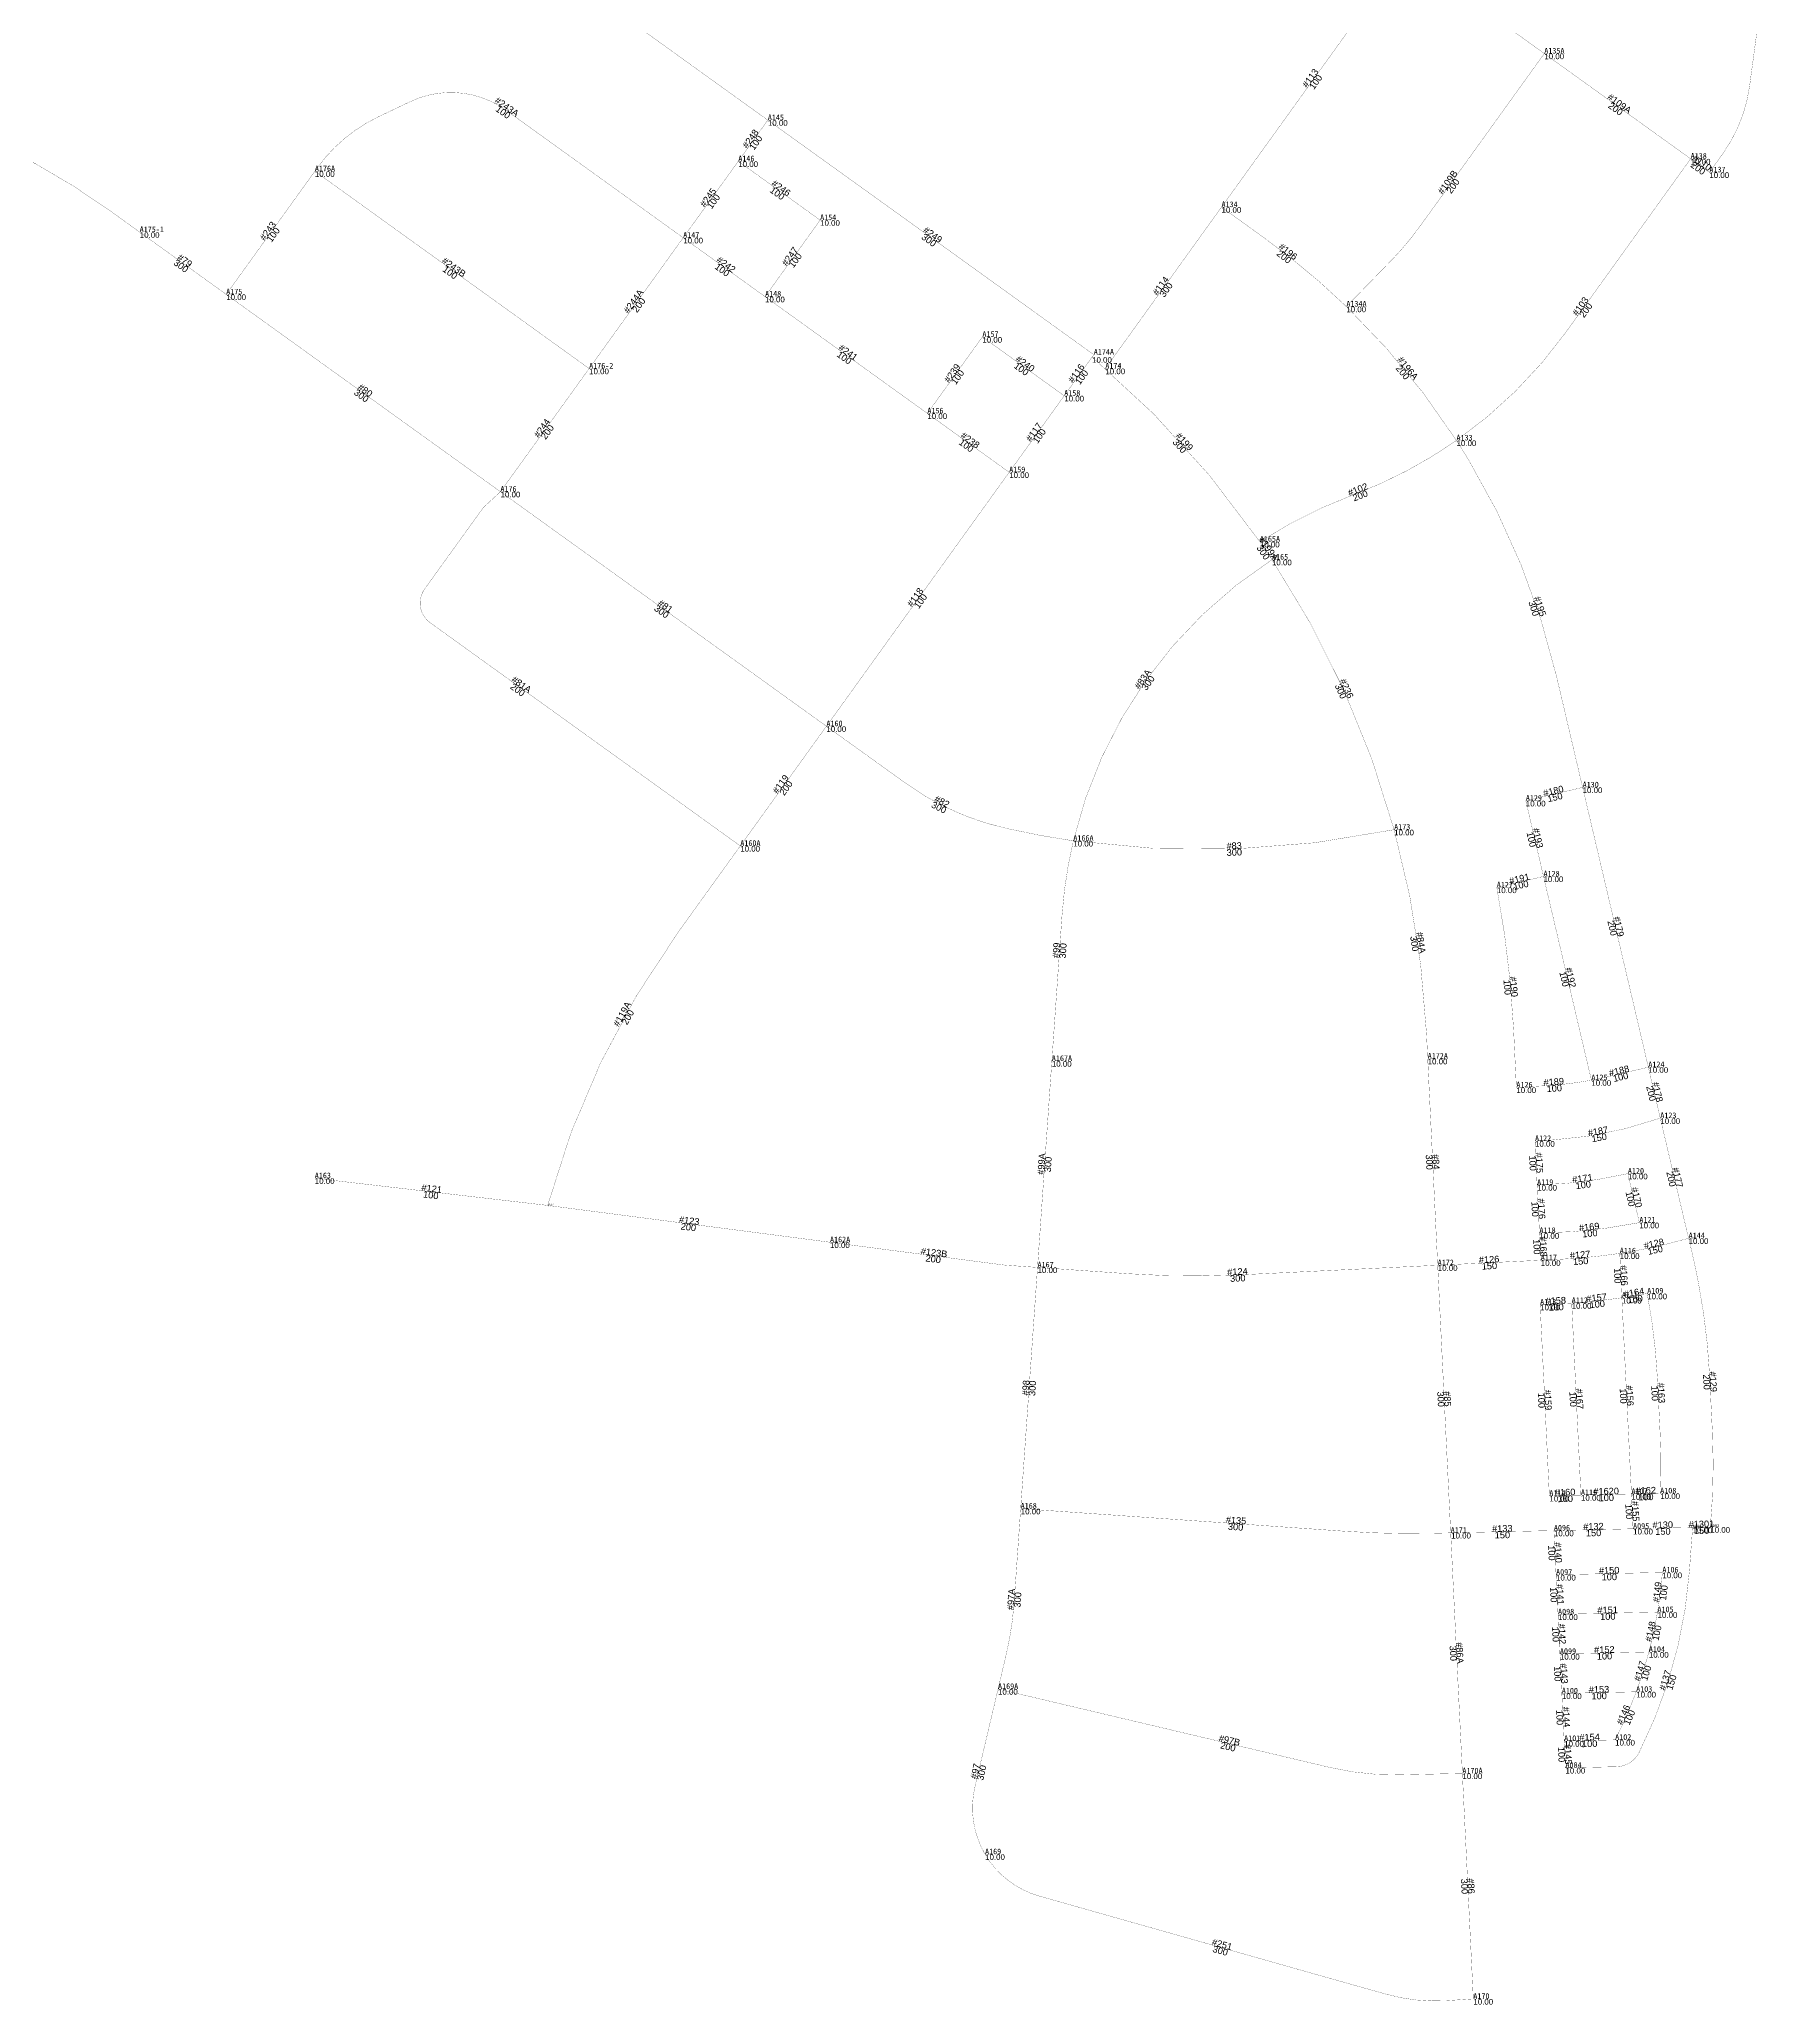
# Model space of a CAD drawing. Header units: metres. Extents: x 145475 to 149778, y 297310 to 301410.
# Drawn here: x 147950 to 149778, y 297310 to 299395 of the extents above; entities that cross this region are included whole.
import ezdxf
from ezdxf.enums import TextEntityAlignment as Align

# ---------------------------------------------------------------- set-up
doc = ezdxf.new("R2010")
doc.units = ezdxf.units.M
for name, color, linetype in [('L_diameter', 3, 'Continuous'), ('L_FH', 10, 'Continuous'), ('L_Junction', 1, 'Continuous'), ('L_pipeline', 5, 'Continuous'), ('L_pipes', 2, 'Continuous')]:
    doc.layers.add(name, color=color, linetype=linetype)
doc.styles.get("Standard").update_dxf_attribs({"font": 'arial.ttf'})
doc.styles.add('굴림체', font='GulimChe.ttf')

msp = doc.modelspace()

# ---------------------------------------------------------------- linework, layer by layer
at = {"layer": 'L_pipeline', "color": 5, "const_width": 0.2}
for points in [[(149550.3, 299698.5), (149716, 299579.3, -0.277105), (149776.7, 299438.2), (149764.2, 299345.3, -0.122992), (149735.6, 299273.6), (149721.6, 299254.1)], [(149336.4, 299111.7), (149385.4, 299162, 0.037252), (149413.7, 299195.8), (149440.3, 299232.6), (149458.5, 299258), (149546.4, 299380.2)], [(148241.9, 299255.3), (148244.6, 299259.1, -0.126622), (148309.4, 299313.1), (148343.2, 299329.2, -0.27326), (148444.8, 299320), (148632.7, 299184.7)], [(149453.2, 298969.6, 0.084021), (149569, 299084), (149637.8, 299179.6), (149701.7, 299268.5)], [(149203.9, 299217.2), (149248.5, 299185.1, -0.03592), (149336.4, 299111.7, -0.035171)], [(149336.4, 299111.7, -0.057816), (149453.2, 298969.6)], [(149244.6, 298862.1, 0.066343), (149066.6, 299058)], [(149244.6, 298862.1, -0.054273), (149343.7, 298911.9, 0.047651), (149427.1, 298952.5), (149453.2, 298969.6)], [(149453.2, 298969.6, -0.005284), (149466.2, 298948.8, -0.077928), (149559.3, 298719.7), (149584.8, 298611.1), (149587.1, 298601.4)], [(148693.3, 298539.3), (148364.3, 298776.1, -0.414214), (148358.4, 298812), (148420.5, 298898.2), (148438.8, 298915.2)], [(149257.5, 298843.1, 0.193651), (149046.7, 298544.7)], [(149244.6, 298862.1, -0.005741), (149257.5, 298843.1, -0.004938)], [(149257.5, 298843.1, -0.078985), (149387.1, 298556.5)], [(148784.7, 298666.3), (148869.4, 298605.4, 0.105243), (148979, 298557.2), (149012, 298550.4), (149046.7, 298544.7)], [(149046.7, 298544.7, 0.085666), (149387.1, 298556.5, 0.08166)], [(149387.1, 298556.5, -0.054681), (149421.4, 298340.7), (149422.7, 298313.5)], [(148693.3, 298539.3), (148627.6, 298448, 0.090547), (148488.9, 298157.8)], [(149046.7, 298544.7, 0.040755), (149034.7, 298466), (149023.9, 298311)], [(149496, 298495.2, -0.03455), (149513.8, 298345.2), (149516.8, 298283)], [(149656.8, 298304.5), (149612.8, 298294.1, -0.01138), (149596.4, 298290.7, -0.01138)], [(149516.8, 298283), (149550.3, 298285, 0.031539), (149596.4, 298290.7, 0.020415)], [(149536.6, 298226.1), (149553.7, 298227.1, 0.069562), (149669.5, 298250.4)], [(149538.8, 298179.5, 0.051319), (149635.1, 298191.5)], [(149541, 298128.5, 0.04671), (149647.3, 298139.5, 0.04671)], [(149008.7, 298092), (148975.8, 298094.3, -0.015126), (148970.3, 298094.9), (148788.5, 298118.7)], [(149626.5, 298106.9, 0.031127), (149699.6, 298122.9)], [(149699.6, 298122.9, -0.011023), (149709.5, 298078.1, -0.036312), (149721.9, 297976), (149724.8, 297916.7, -0.035418), (149722.6, 297816.4, -0.035418)], [(149008.7, 298092), (149104.9, 298085.3, 0.029525), (149223.1, 298084.1), (149433.3, 298094.3)], [(149542.7, 298099.6), (149564.2, 298100.7, 0.026019), (149626.5, 298106.9)], [(149542, 298052.5), (149566.5, 298053.7, 0.003464), (149575.5, 298054.2, 0.003464)], [(149575.5, 298054.2, 0.020627), (149628.7, 298059.8)], [(149628.7, 298059.8, 0.010496), (149655.6, 298064.3, 0.008016)], [(149655.6, 298064.3, -0.035067), (149666.5, 297973.3), (149669.4, 297914, -0.023648), (149669.4, 297852.2)], [(148990.8, 297836), (148983.9, 297737, -0.040688), (148975.5, 297681.3), (148966.8, 297644.6)], [(148990.8, 297836), (149334.9, 297812, 0.022927), (149426.7, 297809.8), (149447.6, 297810.3)], [(149703.8, 297816), (149700.4, 297769.9, -0.099438), (149647, 297577.2, -0.276715), (149623, 297562.1), (149568.9, 297560.9)], [(149666.5, 297726.1, 0.022581), (149671.7, 297768.3)], [(149657.4, 297683.9, 0.022982), (149666.5, 297726.1)], [(149643.9, 297641.6, 0.023614), (149657.4, 297683.9)], [(148966.8, 297644.6), (148965.5, 297639), (148942.3, 297540.9, 0.193248), (148953, 297469.2)], [(148966.8, 297644.6), (149318.7, 297561.4, 0.063674), (149392.9, 297553.5), (149459.5, 297555)], [(149621.6, 297590.6, 0.029646), (149643.9, 297641.6, 0.024534)], [(148953, 297469.2, 0.193248), (149010.4, 297424.9), (149312, 297339.5), (149379.1, 297320.6, 0.084616), (149442.4, 297313.9), (149471.1, 297315.7)]]:
    msp.add_lwpolyline(points, format="xyb", dxfattribs=at)
for points in [[(148432.1, 299518.5), (148722.5, 299309.5)], [(149203.9, 299217.2), (149398, 299487)], [(149398, 299487), (149546.4, 299380.2)], [(149546.4, 299380.2), (149701.7, 299268.5)], [(148691.2, 299265.9), (148722.5, 299309.5)], [(149068.4, 299060.6), (148860.5, 299210.3), (148722.5, 299309.5)], [(148632.7, 299184.7), (148691.2, 299265.9)], [(148691.2, 299265.9), (148778, 299203.4)], [(149701.7, 299268.5), (149721.6, 299254.1)], [(148241.9, 299255.3), (148532.9, 299045.9)], [(149203.9, 299217.2), (149100.9, 299074), (149080.6, 299045.9)], [(148778, 299203.4), (148719.6, 299122.2)], [(148532.9, 299045.9), (148632.7, 299184.7)], [(148632.7, 299184.7), (148719.6, 299122.2)], [(148719.6, 299122.2), (148891.8, 298998.3)], [(148891.8, 298998.3), (148950.2, 299079.5)], [(148950.2, 299079.5), (149037, 299017)], [(149037, 299017), (149068.4, 299060.6)], [(148438.8, 298915.2), (148532.9, 299045.9)], [(148978.6, 298935.8), (149037, 299017)], [(148891.8, 298998.3), (148978.6, 298935.8)], [(148978.6, 298935.8), (148784.7, 298666.3)], [(148438.8, 298915.2), (148784.7, 298666.3)], [(148784.7, 298666.3), (148693.3, 298539.3)], [(149526.8, 298587.2), (149587.1, 298601.4)], [(149587.1, 298601.4), (149639.5, 298378.3), (149645.5, 298352.7), (149656.8, 298304.5)], [(149545.6, 298506.9), (149526.8, 298587.2)], [(149545.6, 298506.9), (149496, 298495.2)], [(149596.4, 298290.7), (149545.6, 298506.9)], [(149023.9, 298311), (149023.6, 298306.8), (149008.7, 298092)], [(149422.7, 298313.5), (149433.3, 298094.3)], [(149669.5, 298250.4), (149656.8, 298304.5)], [(149538.8, 298179.5), (149536.6, 298226.1)], [(148241.8, 298186.6), (148488.9, 298157.8)], [(149541.3, 298128.5), (149538.8, 298179.5)], [(149647.3, 298139.5), (149635.1, 298191.5)], [(148788.5, 298118.7), (148488.9, 298157.8)], [(149542.7, 298099.6), (149541.3, 298128.5)], [(149008.7, 298092), (148990.8, 297836)], [(149433.3, 298094.3), (149467.8, 298096), (149542.7, 298099.6)], [(149433.3, 298094.3), (149447.1, 297810.3)], [(149628.7, 298059.8), (149626.5, 298106.9)], [(149542, 298052.5), (149551.8, 297849.6)], [(149575.5, 298054.2), (149585.3, 297850.4)], [(149628.7, 298059.8), (149638.9, 297851.6)], [(149551.8, 297849.6), (149585.3, 297850.4)], [(149585.3, 297850.4), (149638.9, 297851.6)], [(149638.9, 297851.6), (149669.4, 297852.2)], [(149640.6, 297814.6), (149638.9, 297851.6)], [(149447.1, 297810.3), (149481.6, 297811.1), (149556.6, 297812.7)], [(149447.1, 297810.3), (149458.6, 297574.1), (149459.5, 297555)], [(149556.6, 297812.7), (149573.3, 297813.1), (149640.6, 297814.6)], [(149558.9, 297765.8), (149556.6, 297812.7)], [(149640.6, 297814.6), (149703.8, 297816)], [(149703.8, 297816), (149722.6, 297816.4)], [(149671.7, 297768.3), (149558.9, 297765.8)], [(149561, 297723.8), (149558.9, 297765.8)], [(149561, 297723.8), (149666.5, 297726.1)], [(149563, 297681.8), (149561, 297723.8)], [(149563, 297681.8), (149657.4, 297683.9)], [(149565, 297639.9), (149563, 297681.8)], [(149565, 297639.9), (149643.9, 297641.6)], [(149567.5, 297589.4), (149565, 297639.9)], [(149567.5, 297589.4), (149621.6, 297590.6)], [(149568.9, 297560.9), (149567.5, 297589.4)], [(149459.5, 297555), (149471.1, 297315.7)]]:
    msp.add_lwpolyline(points, dxfattribs=at)
at = {"layer": 'L_pipeline', "const_width": 0.2}
for points in [[(147759.8, 299373), (147788.3, 299352.6, 0.010419), (147813.6, 299335.1, 0.035307), (147904.3, 299284.2, -0.045735), (148024.2, 299213.6), (148056.1, 299190.6)], [(149669.5, 298250.4), (149697.6, 298130.9, -0.001973), (149699.6, 298122.9)]]:
    msp.add_lwpolyline(points, format="xyb", dxfattribs=at)
for points in [[(148147.8, 299124.6), (148241.9, 299255.3)], [(148056, 299190.7), (148147.8, 299124.6)], [(148147.8, 299124.6), (148438.8, 298915.2)]]:
    msp.add_lwpolyline(points, dxfattribs=at)

# ---------------------------------------------------------------- texts
at = {"layer": 'L_diameter'}
for s, rotation, p in [('100', 54.2615, (149301, 299352.1)), ('100', 325.0407, (148443.6, 299320.8)), ('200', 324.2618, (149624.1, 299324.3)), ('100', 54.2615, (148706.9, 299287.7)), ('200', 324.2618, (149711.7, 299261.3)), ('200', 54.2615, (149446.7, 299241.6)), ('100', 54.2615, (148662, 299225.3)), ('100', 324.2615, (148734.6, 299234.6)), ('100', 54.2615, (148194.9, 299189.9)), ('300', 324.2615, (148895.5, 299185)), ('300', 324.2615, (148101.9, 299157.6)), ('100', 324.2615, (148676.2, 299153.4)), ('100', 54.2615, (148748.8, 299162.8)), ('200', 322.1168, (149272.4, 299167.2)), ('100', 324.2615, (148387.4, 299150.6)), ('300', 54.2615, (149142.3, 299131.6)), ('200', 54.2615, (148582.8, 299115.3)), ('200', 54.2615, (149587.6, 299109.9)), ('100', 324.2615, (148805.7, 299060.2)), ('100', 324.2615, (148993.6, 299048.2)), ('100', 54.2615, (148921, 299038.9)), ('100', 54.2615, (149052.7, 299038.8)), ('200', 309.4149, (149398.9, 299044)), ('300', 324.2615, (148293.3, 299019.9)), ('200', 54.2615, (148485.8, 298980.6)), ('100', 324.2615, (148935.2, 298967)), ('100', 54.2615, (149007.8, 298976.4)), ('300', 312.2709, (149162.1, 298966)), ('200', 21.2334, (149349.8, 298914.3)), ('300', 304.0218, (149251.1, 298852.7)), ('100', 54.2615, (148881.7, 298801.1)), ('300', 324.2615, (148611.8, 298790.8)), ('300', 288.6432, (149538.6, 298792.4)), ('300', 54.7604, (149123.2, 298714.3)), ('200', 324.2615, (148459.1, 298707.8)), ('300', 294.3316, (149333.6, 298704.9)), ('200', 54.2615, (148739, 298602.8)), ('150', 13.2154, (149556.9, 298594.3)), ('300', 332.7459, (148905.7, 298583.2)), ('100', 283.2154, (149536.2, 298547)), ('300', 1.9767, (149217.4, 298536)), ('100', 13.2154, (149520.8, 298501.1)), ('200', 283.2154, (149622, 298452.9)), ('300', 86.015, (149032.1, 298428.3)), ('300', 278.2606, (149412.2, 298436.1)), ('100', 283.2154, (149571, 298398.8)), ('100', 275.1074, (149510.7, 298389.6)), ('200', 60.8532, (148571, 298359.2)), ('100', 4.3896, (149556.7, 298285.5)), ('100', 13.2154, (149626.6, 298297.4)), ('200', 283.2154, (149663.2, 298277.4)), ('150', 10.1894, (149604, 298233.1)), ('300', 86.0154, (149016.3, 298201.5)), ('300', 272.7798, (149428, 298203.9)), ('100', 272.7798, (149537.7, 298202.8)), ('100', 7.1247, (149587.3, 298183)), ('200', 283.2154, (149684.5, 298186.6)), ('100', 352.5489, (148365.4, 298172.2)), ('100', 272.7798, (149540.1, 298154)), ('100', 283.2154, (149641.2, 298165.5)), ('200', 352.5489, (148638.7, 298138.2)), ('100', 272.7798, (149542, 298114)), ('100', 5.9468, (149594.4, 298131.5)), ('150', 12.3074, (149663.3, 298113.8)), ('200', 352.5489, (148898.5, 298104.3)), ('150', 2.7798, (149488, 298097)), ('150', 4.7372, (149584.7, 298102)), ('300', 2.6556, (149221, 298084)), ('100', 272.7798, (149627.6, 298083.3)), ('100', 2.7798, (149558.7, 298053.3)), ('100', 5.9407, (149602.2, 298056.4)), ('100', 9.5068, (149642.2, 298061.9)), ('300', 86.015, (148999.7, 297964)), ('200', 272.7798, (149722.2, 297970.5)), ('300', 272.7798, (149440.2, 297952.3)), ('100', 272.7798, (149546.9, 297951.1)), ('100', 272.7798, (149580.4, 297952.3)), ('100', 272.7798, (149633.8, 297955.7)), ('100', 272.7798, (149667.2, 297958.6)), ('100', 1.2684, (149568.6, 297850)), ('100', 1.2684, (149612.1, 297851)), ('100', 1.2684, (149654.1, 297851.9)), ('300', 356.015, (149219.1, 297820.1)), ('100', 272.7798, (149639.8, 297833.1)), ('150', 1.2684, (149501.9, 297811.5)), ('150', 1.2684, (149598.6, 297813.7)), ('150', 1.2684, (149672.2, 297815.3)), ('150', 1.2684, (149713.2, 297816.2)), ('100', 272.7798, (149557.8, 297789.2)), ('100', 1.2684, (149615.3, 297767)), ('300', 86.015, (148984.1, 297739.5)), ('100', 272.7798, (149559.9, 297744.8)), ('100', 82.9677, (149669.6, 297747.1)), ('100', 1.2684, (149613.7, 297725)), ('100', 272.7798, (149562, 297702.8)), ('100', 77.7474, (149662.4, 297704.9)), ('300', 272.7798, (149453.3, 297682.7)), ('100', 1.2684, (149610.2, 297682.9)), ('100', 272.7798, (149564, 297660.9)), ('100', 72.4089, (149651.2, 297662.6)), ('150', 72.3699, (149677.9, 297652.8)), ('100', 1.2684, (149604.5, 297640.7)), ('100', 272.7798, (149566.3, 297614.6)), ('100', 66.3073, (149633.5, 297615.8)), ('200', 346.695, (149211.6, 297586.7)), ('100', 272.7798, (149568.2, 297575.2)), ('100', 1.2684, (149594.5, 297590)), ('300', 76.695, (148946, 297556.6)), ('300', 272.7798, (149465.3, 297435.3)), ('300', 344.1948, (149203.6, 297370.2))]:
    msp.add_text(s, height=7, rotation=rotation, dxfattribs=at).set_placement(p, align=Align.TOP_CENTER)
at = {"layer": 'L_FH', "color": 4}
for height, p in [(6, (149546.5, 299380.2)), (6, (148722.6, 299309.5)), (6, (148691.2, 299265.8)), (6, (149701.8, 299268.4)), (6, (148241.9, 299255.3)), (6, (149721.6, 299254.1)), (6, (148778, 299203.4)), (6, (149203.9, 299217.2)), (6, (148056.1, 299190.6)), (6, (148632.8, 299184.7)), (6, (148147.9, 299124.6)), (6, (148719.6, 299122.2)), (6, (149336.4, 299111.7)), (6, (148950.2, 299079.4)), (6, (149066.6, 299058)), (6, (148532.9, 299045.9)), (6, (149080.7, 299045.9)), (6, (149037.1, 299017)), (6, (148891.8, 298998.3)), (6, (149453.3, 298969.6)), (6, (148978.7, 298935.8)), (6, (148438.9, 298915.2)), (6, (149244.6, 298862.1)), (6, (149257.5, 298843.1)), (6, (148784.7, 298666.3)), (6, (149587.1, 298601.4)), (6, (149526.8, 298587.2)), (6, (149387.1, 298556.5)), (6, (148693.3, 298539.3)), (6, (149046.7, 298544.7)), (6, (149496.1, 298495.2)), (6, (149545.6, 298506.9)), (6, (149023.9, 298311)), (6, (149422.7, 298313.5)), (6, (149656.9, 298304.5)), (6, (149516.8, 298283)), (6, (149596.4, 298290.7)), (6, (149669.6, 298250.3)), (6, (149536.6, 298226.1)), (6, (148241.8, 298186.6)), (6, (149538.9, 298179.5)), (6, (149635.1, 298191.5)), (1, (148488.9, 298157.8)), (6, (149647.3, 298139.5)), (6, (148788.5, 298118.6)), (6, (149541.3, 298128.5)), (6, (149699.6, 298122.9)), (6, (149008.7, 298092)), (6, (149433.4, 298094.3)), (6, (149542.7, 298099.6)), (6, (149626.5, 298106.9)), (6, (149542, 298052.5)), (6, (149575.5, 298054.2)), (6, (149628.8, 298059.7)), (6, (149655.7, 298064.2)), (6, (149551.9, 297849.6)), (6, (149585.4, 297850.4)), (6, (149638.9, 297851.5)), (6, (149669.5, 297852.2)), (6, (148990.9, 297836)), (6, (149447.6, 297810.3)), (6, (149556.7, 297812.7)), (6, (149640.7, 297814.6)), (6, (149703.8, 297816)), (6, (149722.6, 297816.4)), (6, (149558.9, 297765.7)), (6, (149671.7, 297768.2)), (6, (149561, 297723.8)), (6, (149666.6, 297726.1)), (6, (149563, 297681.8)), (6, (149657.4, 297683.9)), (6, (148966.8, 297644.6)), (6, (149565.1, 297639.9)), (6, (149644, 297641.6)), (6, (149621.6, 297590.6)), (6, (149567.5, 297589.4)), (6, (149459.6, 297555)), (6, (149568.9, 297560.9)), (6, (148953.1, 297469.2)), (6, (149471.2, 297315.7))]:
    msp.add_text('10.00', height=height, dxfattribs=at).set_placement(p, align=Align.TOP_LEFT)
at = {"layer": 'L_Junction', "color": 1, "style": '굴림체'}
for s, height, p in [('A135A', 6, (149546.4, 299380.2)), ('A145', 6, (148722.5, 299309.5)), ('A176A', 6, (148241.9, 299255.3)), ('A146', 6, (148691.2, 299265.9)), ('A138', 6, (149701.7, 299268.5)), ('A137', 6, (149721.6, 299254.1)), ('A134', 6, (149203.9, 299217.2)), ('A175-1', 6, (148056, 299190.7)), ('A154', 6, (148778, 299203.4)), ('A147', 6, (148632.7, 299184.7)), ('A175', 6, (148147.8, 299124.6)), ('A148', 6, (148719.6, 299122.2)), ('A134A', 6, (149336.4, 299111.7)), ('A157', 6, (148950.2, 299079.5)), ('A176-2', 6, (148532.9, 299045.9)), ('A174A', 6, (149068.4, 299060.6)), ('A174', 6, (149080.6, 299045.9)), ('A158', 6, (149037, 299017)), ('A156', 6, (148891.8, 298998.3)), ('A133', 6, (149453.2, 298969.6)), ('A159', 6, (148978.6, 298935.8)), ('A176', 6, (148438.8, 298915.2)), ('A165A', 6, (149244.6, 298862.1)), ('A165', 6, (149257.5, 298843.1)), ('A160', 6, (148784.7, 298666.3)), ('A129', 6, (149526.8, 298587.2)), ('A130', 6, (149587.1, 298601.4)), ('A166A', 6, (149046.7, 298544.7)), ('A173', 6, (149387.1, 298556.5)), ('A160A', 6, (148693.3, 298539.3)), ('A128', 6, (149545.6, 298506.9)), ('A127', 6, (149496, 298495.2)), ('A167A', 6, (149023.9, 298311)), ('A172A', 6, (149422.7, 298313.5)), ('A124', 6, (149656.8, 298304.5)), ('A126', 6, (149516.8, 298283)), ('A125', 6, (149596.4, 298290.7)), ('A123', 6, (149669.5, 298250.4)), ('A122', 6, (149536.6, 298226.1)), ('A120', 6, (149635.1, 298191.5)), ('A163', 6, (148241.8, 298186.6)), ('A119', 6, (149538.8, 298179.5)), ('A162', 2, (148488.9, 298157.8)), ('A118', 6, (149541.3, 298128.5)), ('A121', 6, (149647.3, 298139.5)), ('A162A', 6, (148788.5, 298118.7)), ('A116', 6, (149626.5, 298106.9)), ('A144', 6, (149699.6, 298122.9)), ('A167', 6, (149008.7, 298092)), ('A172', 6, (149433.3, 298094.3)), ('A117', 6, (149542.7, 298099.6)), ('A109', 6, (149655.6, 298064.3)), ('A113', 6, (149542, 298052.5)), ('A112', 6, (149575.5, 298054.2)), ('A111', 6, (149628.7, 298059.8)), ('A168', 6, (148990.8, 297836)), ('A114', 6, (149551.8, 297849.6)), ('A115', 6, (149585.3, 297850.4)), ('A107', 6, (149638.9, 297851.6)), ('A108', 6, (149669.4, 297852.2)), ('A095', 6, (149640.6, 297814.6)), ('A171', 6, (149447.1, 297810.3)), ('A096', 6, (149556.6, 297812.7)), ('A094', 3, (149703.8, 297816)), ('A092', 3, (149722.6, 297816.4)), ('A097', 6, (149558.9, 297765.8)), ('A106', 6, (149671.7, 297768.3)), ('A098', 6, (149561, 297723.8)), ('A105', 6, (149666.5, 297726.1)), ('A099', 6, (149563, 297681.8)), ('A104', 6, (149657.4, 297683.9)), ('A169A', 6, (148966.8, 297644.6)), ('A100', 6, (149565, 297639.9)), ('A103', 6, (149643.9, 297641.6)), ('A101', 6, (149567.5, 297589.4)), ('A102', 6, (149621.6, 297590.6)), ('A170A', 6, (149459.5, 297555)), ('A084', 6, (149568.9, 297560.9)), ('A169', 6, (148953, 297469.2)), ('A170', 6, (149471.1, 297315.7))]:
    msp.add_text(s, height=height, dxfattribs=at).set_placement(p)
at = {"layer": 'L_pipes'}
for s, rotation, p in [('#113', 54.2615, (149301, 299352.1)), ('#243A', 325.0407, (148443.6, 299320.8)), ('#109A', 324.2618, (149624.1, 299324.3)), ('#248', 54.2615, (148706.9, 299287.7)), ('#110', 324.2618, (149711.7, 299261.3)), ('#246', 324.2615, (148734.6, 299234.6)), ('#109B', 54.2615, (149446.7, 299241.6)), ('#245', 54.2615, (148662, 299225.3)), ('#243', 54.2615, (148194.9, 299189.9)), ('#249', 324.2615, (148895.5, 299185)), ('#196', 322.1168, (149272.4, 299167.2)), ('#79', 324.2615, (148101.9, 299157.6)), ('#243B', 324.2615, (148387.4, 299150.6)), ('#242', 324.2615, (148676.2, 299153.4)), ('#247', 54.2615, (148748.8, 299162.8)), ('#114', 54.2615, (149142.3, 299131.6)), ('#244A', 54.2615, (148582.8, 299115.3)), ('#103', 54.2615, (149587.6, 299109.9)), ('#241', 324.2615, (148805.7, 299060.2)), ('#239', 54.2615, (148921, 299038.9)), ('#240', 324.2615, (148993.6, 299048.2)), ('#116', 54.2615, (149052.7, 299038.8)), ('#196A', 309.4149, (149398.9, 299044)), ('#80', 324.2615, (148293.3, 299019.9)), ('#244', 54.2615, (148485.8, 298980.6)), ('#117', 54.2615, (149007.8, 298976.4)), ('#238', 324.2615, (148935.2, 298967)), ('#199', 312.2709, (149162.1, 298966)), ('#102', 21.2334, (149349.8, 298914.3)), ('#199A', 304.0218, (149251.1, 298852.7)), ('#118', 54.2615, (148881.7, 298801.1)), ('#195', 288.6432, (149538.6, 298792.4)), ('#81', 324.2615, (148611.8, 298790.8)), ('#81A', 324.2615, (148459.1, 298707.8)), ('#83A', 54.7604, (149123.2, 298714.3)), ('#236', 294.3316, (149333.6, 298704.9)), ('#119', 54.2615, (148739, 298602.8)), ('#82', 332.7459, (148905.7, 298583.2)), ('#180', 13.2154, (149556.9, 298594.3)), ('#193', 283.2154, (149536.2, 298547)), ('#83', 1.9767, (149217.4, 298536)), ('#191', 13.2154, (149520.8, 298501.1)), ('#84A', 278.2606, (149412.2, 298436.1)), ('#179', 283.2154, (149622, 298452.9)), ('#99', 86.015, (149032.1, 298428.3)), ('#192', 283.2154, (149571, 298398.8)), ('#190', 275.1074, (149510.7, 298389.6)), ('#119A', 60.8532, (148571, 298359.2)), ('#188', 13.2154, (149626.6, 298297.4)), ('#189', 4.3896, (149556.7, 298285.5)), ('#178', 283.2154, (149663.2, 298277.4)), ('#187', 10.1894, (149604, 298233.1)), ('#99A', 86.0154, (149016.3, 298201.5)), ('#84', 272.7798, (149428, 298203.9)), ('#175', 272.7798, (149537.7, 298202.8)), ('#177', 283.2154, (149684.5, 298186.6)), ('#121', 352.5489, (148365.4, 298172.2)), ('#171', 7.1247, (149587.3, 298183)), ('#170', 283.2154, (149641.2, 298165.5)), ('#176', 272.7798, (149540.1, 298154)), ('#123', 352.5489, (148638.7, 298138.2)), ('#169', 5.9468, (149594.4, 298131.5)), ('#123B', 352.5489, (148898.5, 298104.3)), ('#168', 272.7798, (149542, 298114)), ('#128', 12.3074, (149663.3, 298113.8)), ('#124', 2.6556, (149221, 298084)), ('#126', 2.7798, (149488, 298097)), ('#127', 4.7372, (149584.7, 298102)), ('#166', 272.7798, (149627.6, 298083.3)), ('#164', 9.5068, (149642.2, 298061.9)), ('#158', 2.7798, (149558.7, 298053.3)), ('#157', 5.9407, (149602.2, 298056.4)), ('#98', 86.015, (148999.7, 297964)), ('#156', 272.7798, (149633.8, 297955.7)), ('#163', 272.7798, (149667.2, 297958.6)), ('#129', 272.7798, (149722.2, 297970.5)), ('#85', 272.7798, (149440.2, 297952.3)), ('#159', 272.7798, (149546.9, 297951.1)), ('#167', 272.7798, (149580.4, 297952.3)), ('#160', 1.2684, (149568.6, 297850)), ('#1620', 1.2684, (149612.1, 297851)), ('#155', 272.7798, (149639.8, 297833.1)), ('#162', 1.2684, (149654.1, 297851.9)), ('#135', 356.015, (149219.1, 297820.1)), ('#132', 1.2684, (149598.6, 297813.7)), ('#130', 1.2684, (149672.2, 297815.3)), ('#1301', 1.2684, (149713.2, 297816.2)), ('#133', 1.2684, (149501.9, 297811.5)), ('#140', 272.7798, (149557.8, 297789.2)), ('#150', 1.2684, (149615.3, 297767)), ('#149', 82.9677, (149669.6, 297747.1)), ('#97A', 86.015, (148984.1, 297739.5)), ('#141', 272.7798, (149559.9, 297744.8)), ('#151', 1.2684, (149613.7, 297725)), ('#148', 77.7474, (149662.4, 297704.9)), ('#142', 272.7798, (149562, 297702.8)), ('#86A', 272.7798, (149453.3, 297682.7)), ('#152', 1.2684, (149610.2, 297682.9)), ('#147', 72.4089, (149651.2, 297662.6)), ('#143', 272.7798, (149564, 297660.9)), ('#137', 72.3699, (149677.9, 297652.8)), ('#153', 1.2684, (149604.5, 297640.7)), ('#144', 272.7798, (149566.3, 297614.6)), ('#146', 66.3073, (149633.5, 297615.8)), ('#97B', 346.695, (149211.6, 297586.7)), ('#154', 1.2684, (149594.5, 297590)), ('#145', 272.7798, (149568.2, 297575.2)), ('#97', 76.695, (148946, 297556.6)), ('#86', 272.7798, (149465.3, 297435.3)), ('#251', 344.1948, (149203.6, 297370.2))]:
    msp.add_text(s, height=7, rotation=rotation, dxfattribs=at).set_placement(p, align=Align.CENTER)

doc.saveas('drawing.dxf')
